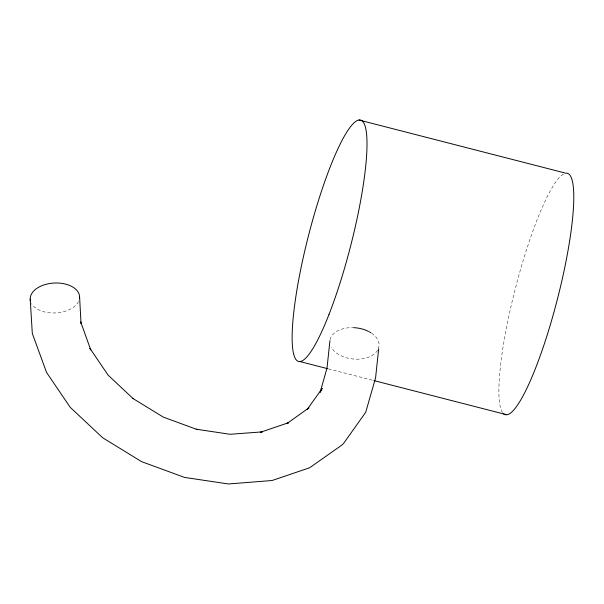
<?xml version="1.0" encoding="UTF-8"?>
<svg xmlns="http://www.w3.org/2000/svg" width="604" height="604" viewBox="0 0 604 604"><rect width="100%" height="100%" fill="white"/><g stroke="black" fill="none" stroke-linecap="round" stroke-linejoin="round"><path stroke-width="0.45" stroke-dasharray="3.02 2.27" d="M328.334 368.863L372.962 380.339M78.543 301.509A24.726 14.964 -3.1 0 1 55.402 312.94A24.726 14.964 -3.1 0 1 31.567 303.699M371.528 333.166A24.726 15.659 6.1 0 1 378.036 349.474M377.628 350.229A24.726 15.659 6.1 0 1 354.291 359.108A24.726 15.659 6.1 0 1 331.173 347.073M330.048 339.705A24.726 15.659 6.1 0 1 353.967 327.67M502.528 412.532A124.628 21.699 -75.6 0 1 515.589 287.595A124.628 21.699 -75.6 0 1 564.317 173.627"/><path stroke-width="0.91" d="M329.95 340.611L327.021 367.987L320.233 392.071M378.663 348.976L375.575 377.862L365.707 412.298L343.563 443.479L341.751 445.163L309.558 467.798L272.102 480.512L228.425 483.97L184.537 477.417L141.608 461.66L102.635 437.734L70.2 407.307L46.546 372.434L32.314 333.476L30.2 299.131M320.263 392.162L322.219 388.402L307.134 409.504M307.738 408.946L308.946 407.828L286.704 423.714L288.667 422.672L260.566 432.207L262.355 431.875L230.079 434.276L196.262 429.225L196.904 429.444L163.223 417.07L132.616 398.293L133.152 398.655L108.169 375.212L89.943 348.342L90.759 349.942L80.694 321.909L80.944 323.359M359.055 120.03L565.827 173.197A124.628 21.699 -75.6 0 1 559.485 290.886A124.628 21.699 -75.6 0 1 506.869 414.767L373.876 380.573M300.097 361.6L327.421 368.629M79.592 296.828L81.011 323.14M353.967 327.67A24.726 15.659 6.1 0 1 368.538 331.415M369.323 331.83A24.726 15.659 6.1 0 1 370.818 332.706M30.389 300.694A24.726 14.964 -3.1 0 1 54.39 283.027A24.726 14.964 -3.1 0 1 79.509 298.399M505.986 414.797A124.628 21.699 -75.6 0 1 503.608 413.763M329.006 314.427A124.628 21.699 -75.6 0 0 362.317 121.034A124.628 21.699 -75.6 0 0 297.41 286.991A124.628 21.699 -75.6 0 0 329.006 314.427"/></g></svg>
